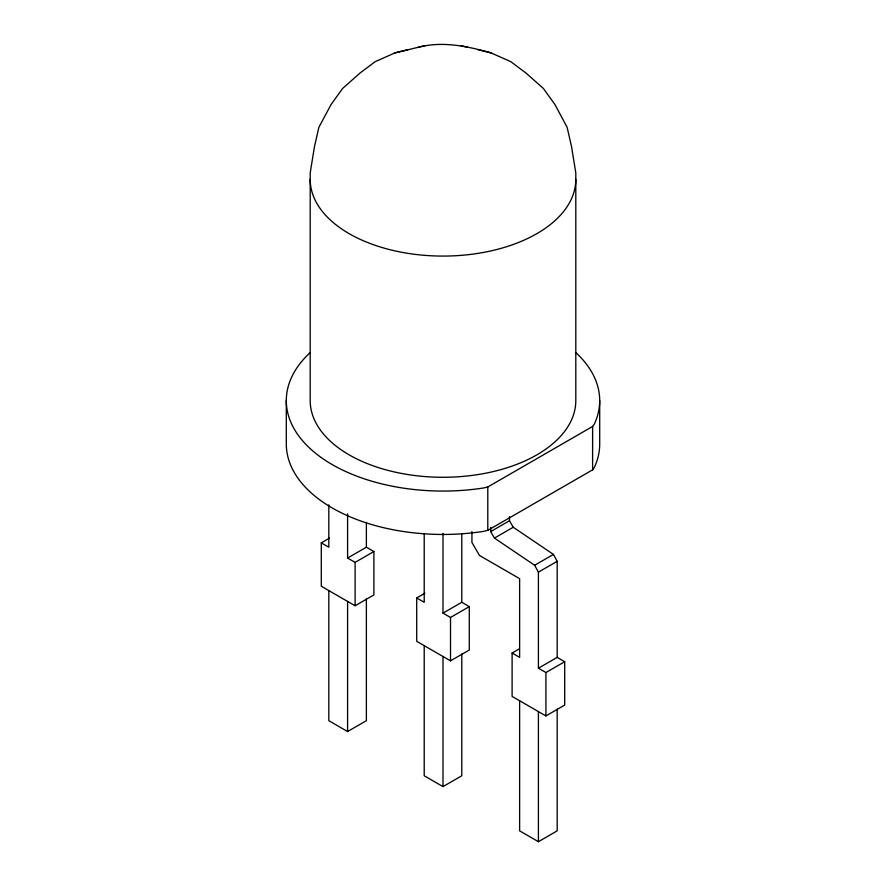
<?xml version="1.0" encoding="UTF-8"?>
<svg xmlns="http://www.w3.org/2000/svg" width="886" height="886" viewBox="0 0 886 886"><rect width="100%" height="100%" fill="white"/><g stroke="black" fill="none" stroke-linecap="round" stroke-linejoin="round"><path stroke-width="1.33" d="M310.022 352.739A156.7 90.472 0 0 0 317.077 454.452A156.7 90.472 0 0 0 483.557 487.987L487.787 486.979L592.612 426.454L594.362 424.017A156.7 90.472 0 0 0 575.978 352.739M286.3 400.605L286.3 443.975A156.7 90.472 0 0 0 483.557 531.367L487.787 530.349L592.612 469.835L594.362 467.387A156.7 90.472 0 0 0 599.7 443.975L599.7 400.605M347.589 513.847L347.589 558.047L366.372 547.205L373.892 551.535L373.892 594.916L355.109 605.758L321.297 586.233L321.297 542.863L329.514 538.123M347.589 558.047L355.109 562.377L373.892 551.535M519.152 648.962L512.108 653.026L512.108 696.407L545.92 715.921L564.703 705.079L564.703 661.709L545.92 672.552L538.411 668.21L538.411 572.157L534.646 565.268L494.454 538.09L490.7 531.589L509.483 520.746L509.483 516.638M494.454 538.09L513.238 527.248L553.429 554.414L557.183 561.314L557.183 657.368L538.411 668.21M443 533.283L443 613.123L461.783 602.281L469.292 606.622L469.292 649.992L450.509 660.834L416.708 641.32L416.708 597.95L424.926 593.199M534.646 565.268L553.429 554.414M443 613.123L450.509 617.464L469.292 606.622M538.411 572.157L557.183 561.314M328.817 590.574L328.817 720.695L347.589 731.537L366.372 720.695L366.372 598.881M424.217 645.661L424.217 775.771L443 786.613L461.783 775.771L461.783 653.957M519.628 700.737L519.628 830.858L538.411 841.7L557.183 830.858L557.183 709.044M408.081 49.705L395.034 52.861L375.177 61.666L359.926 73.128L342.605 88.467L331.021 104.614L318.871 127.307L314.486 146.511L310.2 172.892L310.2 400.605A132.8 76.672 0 0 0 443 477.277A132.8 76.672 0 0 0 575.8 400.605L575.8 172.892L571.514 146.511L567.129 127.307L554.979 104.614L543.395 88.467L526.074 73.128L510.823 61.666L490.966 52.861L477.919 49.705M418.17 47.335C442.324 40.856 467.476 46.238 490.966 52.861M395.034 52.861L424.926 45.673M461.074 45.673L467.83 47.335M557.183 657.368L564.703 661.709M321.297 542.863L328.817 547.205L328.817 504.876M416.708 597.95L424.217 602.281L424.217 533.45M512.108 653.026L519.628 657.368L519.628 578.647L479.437 555.444L471.928 542.431L471.928 531.522M509.483 520.746L513.238 527.248M592.612 426.454L592.612 469.835M545.92 672.552L545.92 715.921M538.411 711.58L538.411 841.7M490.7 527.48L490.7 531.589M487.787 486.979L487.787 530.349M461.783 533.45L461.783 602.281M450.509 617.464L450.509 660.834M443 656.504L443 786.613M366.372 522.341L366.372 547.205M355.109 562.377L355.109 605.758M347.589 601.417L347.589 731.537M575.8 179.404A132.8 76.672 0 0 1 443 256.076A132.8 76.672 0 0 1 310.2 179.404"/></g></svg>
